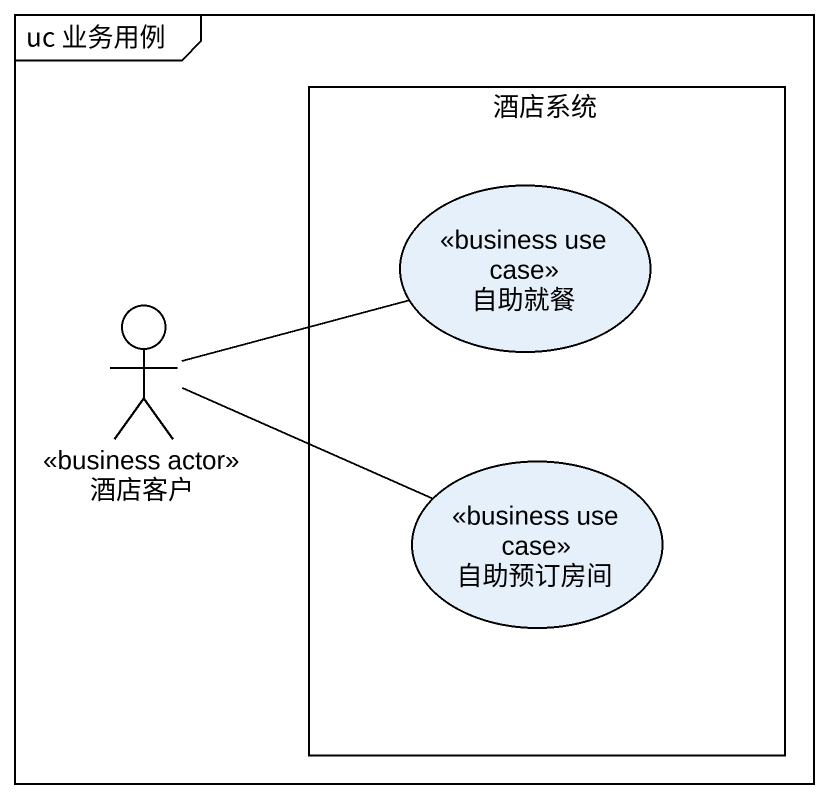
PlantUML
@startuml
mainframe uc 业务用例
rectangle 酒店系统 {
  usecase 自助就餐 <<business use case>>
  usecase 自助预订房间 <<business use case>>
}
actor 酒店客户 <<business actor>>
酒店客户 -right- 自助就餐
酒店客户 -right- 自助预订房间
@enduml
